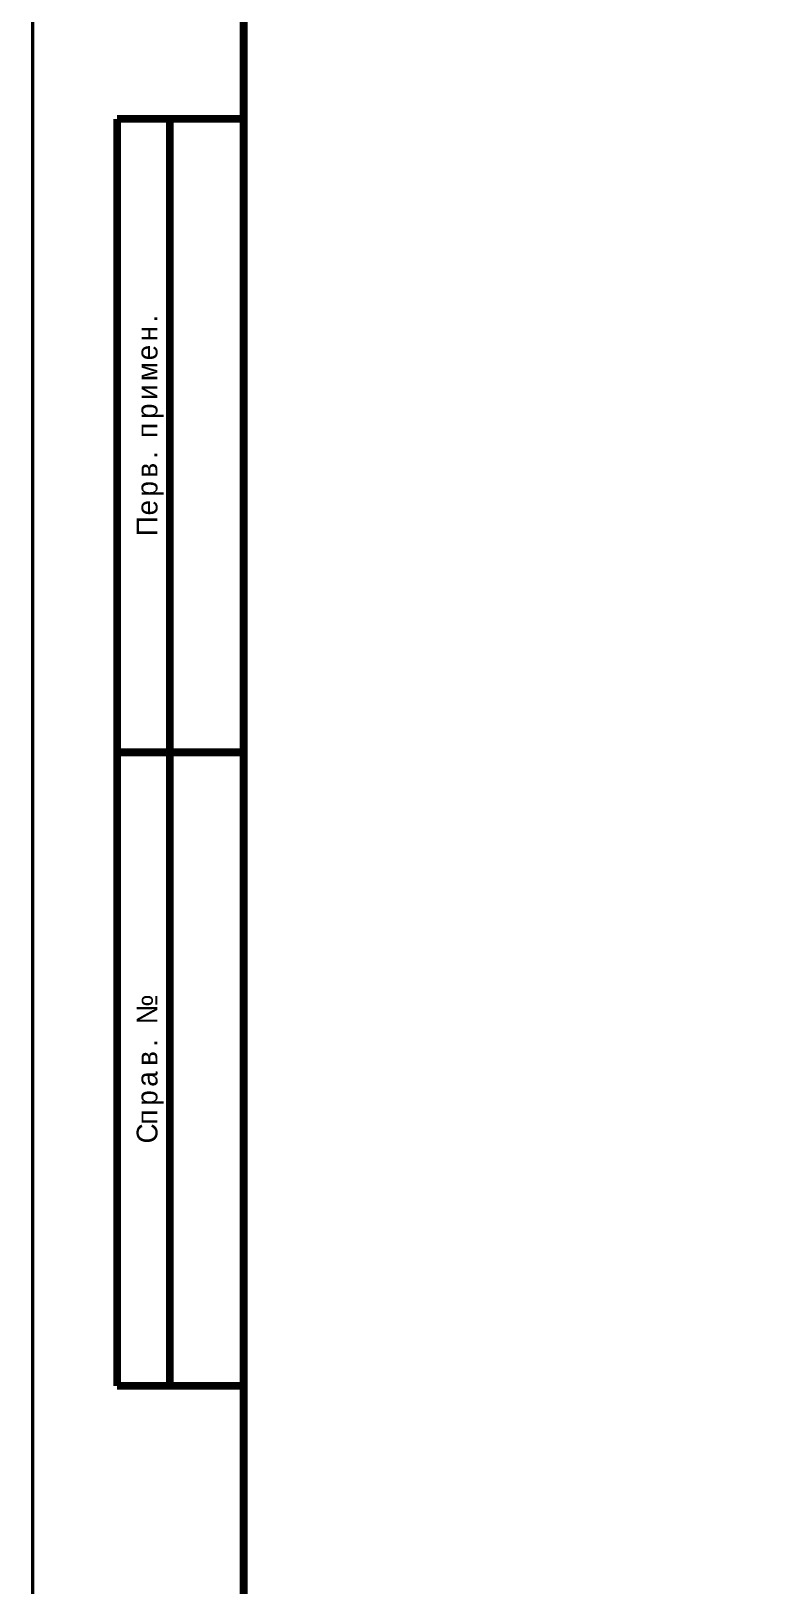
# Model space of a CAD drawing. Header units: inches. Extents: x 0 to 594, y 0 to 420.
# Drawn here: x -0.1 to 70.7, y 153.1 to 300.3 of the extents above; entities that cross this region are included whole.
import ezdxf

# ---------------------------------------------------------------- set-up
doc = ezdxf.new("R2010")
doc.units = ezdxf.units.IN
doc.layers.add('Sheet', color=255, linetype='Continuous')

msp = doc.modelspace()

# ---------------------------------------------------------------- linework, layer by layer
at = {"layer": 'Sheet'}
for points in [[(0, 419.98, 0.3, 0.3, 0), (594, 419.98, 0.3, 0.3, 0), (594, 0, 0.3, 0.3, 0), (0, 0, 0.3, 0.3, 0), (0, 419.98, 0.3, 0.3, 0)], [(0, 419.98, 0.3, 0.3, 0), (594, 419.98, 0.3, 0.3, 0), (594, 0, 0.3, 0.3, 0), (0, 0, 0.3, 0.3, 0), (0, 419.98, 0.3, 0.3, 0)], [(0, 419.98, 0.0991, 0.0991, 0), (0, 0, 0.0991, 0.0991, 0), (594, 0, 0.0991, 0.0991, 0), (594, 419.98, 0.0991, 0.0991, 0), (0, 419.98, 0.0991, 0.0991, 0), (0, 419.98, 0.0991, 0.0991, 0)], [(0, 419.98, 0.0991, 0.0991, 0), (0, 0, 0.0991, 0.0991, 0), (594, 0, 0.0991, 0.0991, 0), (594, 419.98, 0.0991, 0.0991, 0), (0, 419.98, 0.0991, 0.0991, 0), (0, 419.98, 0.0991, 0.0991, 0)]]:
    msp.add_lwpolyline(points, format="xyseb", close=True, dxfattribs=at)
for points in [[(20, 414.98, 0.749, 0.749, 0), (20, 4.99, 0.749, 0.749, 0)], [(8.01, 171.99, 0.749, 0.749, 0), (8.01, 292, 0.749, 0.749, 0)], [(8.01, 292, 0.749, 0.749, 0), (20, 292, 0.749, 0.749, 0)], [(13, 171.99, 0.749, 0.749, 0), (13, 292, 0.749, 0.749, 0)], [(8.01, 231.99, 0.749, 0.749, 0), (20, 231.99, 0.749, 0.749, 0)], [(20, 171.99, 0.749, 0.749, 0), (8.01, 171.99, 0.749, 0.749, 0)]]:
    msp.add_lwpolyline(points, format="xyseb", dxfattribs=at)

# ---------------------------------------------------------------- texts
for s, p in [('.', (11.83, 272.71)), ('н', (11.83, 270.92)), ('е', (11.83, 269.13)), ('м', (11.83, 267.16)), ('и', (11.83, 265.37)), ('р', (11.83, 263.58)), ('п', (11.83, 261.78)), ('в', (11.83, 258.02)), ('.', (11.83, 259.81)), ('р', (11.83, 256.23)), ('е', (11.83, 254.44)), ('П', (11.83, 252.47)), ('№', (11.83, 206.24)), ('в', (11.83, 202.3)), ('.', (11.83, 204.09)), ('а', (11.83, 200.32)), ('р', (11.83, 198.53)), ('п', (11.83, 196.74)), ('С', (11.83, 194.95))]:
    msp.add_text(s, height=1.97, rotation=90, dxfattribs=at).set_placement(p)

doc.saveas('drawing.dxf')
